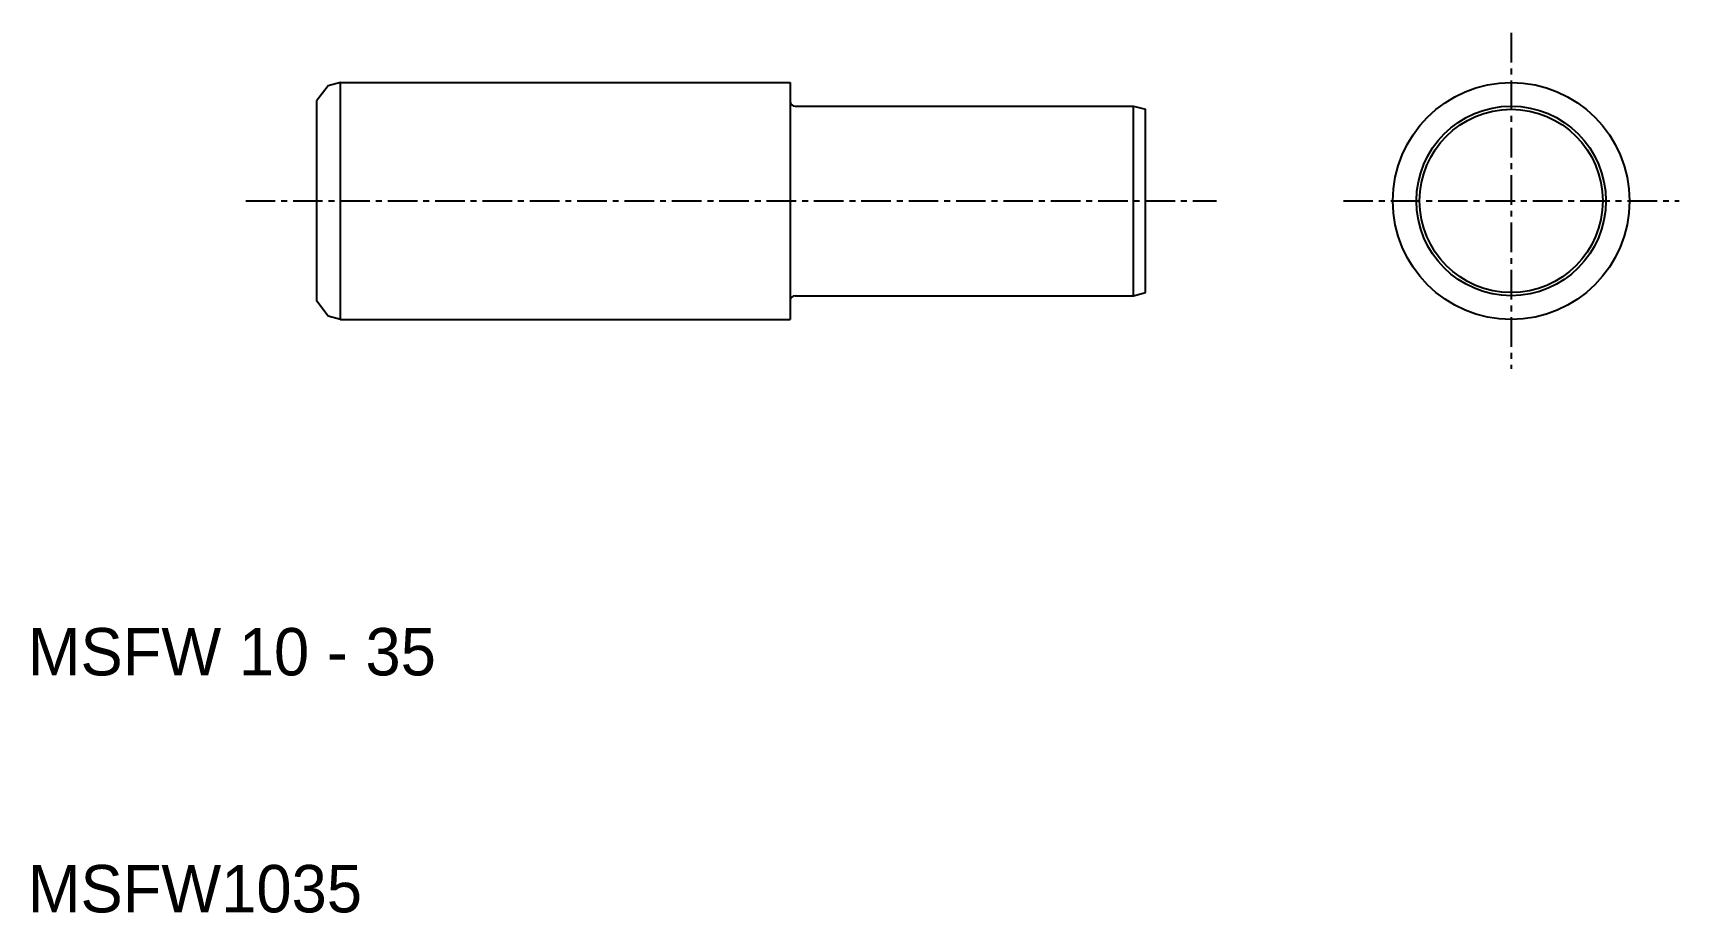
# Model space of a CAD drawing. Extents: x 10.2 to 79.7, y 10 to 47.1.
import ezdxf

# ---------------------------------------------------------------- set-up
doc = ezdxf.new("R2010")
doc.units = 0
doc.linetypes.add('CENTER', pattern=[2, 1.25, -0.25, 0.25, -0.25])
doc.layers.get('0').update_dxf_attribs({"linetype": 'CONTINUOUS'})
doc.layers.add('CENTER', color=1, linetype='CENTER')

msp = doc.modelspace()

# ---------------------------------------------------------------- linework, layer by layer
for p, q in [((22.688, 44.885), (22.205, 44.256)), ((23.205, 45.024), (22.688, 44.885)), ((56.705, 44.024), (57.205, 43.89)), ((56.705, 36.024), (57.205, 36.158)), ((22.688, 35.162), (22.205, 35.792)), ((23.205, 35.024), (22.688, 35.162))]:
    msp.add_line(p, q)
at = {"color": 7, "linetype": 'CONTINUOUS'}
for p, q in [((23.205, 45.024), (42.205, 45.024)), ((23.205, 35.024), (23.205, 45.024)), ((42.205, 45.024), (42.205, 35.024)), ((22.205, 35.792), (22.205, 44.256)), ((42.405, 44.024), (56.705, 44.024)), ((56.705, 36.024), (56.705, 44.024)), ((57.205, 36.158), (57.205, 43.89)), ((42.405, 36.024), (56.705, 36.024)), ((23.205, 35.024), (42.205, 35.024))]:
    msp.add_line(p, q, dxfattribs=at)
for radius in [5, 4, 3.866]:
    msp.add_circle((72.651, 40.024), radius, dxfattribs=at)
for centre, start, end in [((42.405, 44.224), 180, 270), ((42.405, 35.824), 90, 180)]:
    msp.add_arc(centre, 0.2, start, end, dxfattribs=at)
at = {"layer": 'CENTER', "color": 1, "linetype": 'CENTER'}
for p, q in [((72.651, 47.113), (72.651, 32.934)), ((19.205, 40.024), (60.205, 40.024)), ((65.562, 40.024), (79.741, 40.024))]:
    msp.add_line(p, q, dxfattribs=at)

# ---------------------------------------------------------------- texts
at = {"color": 7, "linetype": 'CONTINUOUS'}
for s, p in [('MSFW 10 - 35', (10, 20)), ('MSFW1035', (10, 10))]:
    msp.add_text(s, height=2, dxfattribs=at).set_placement(p)

doc.saveas('drawing.dxf')
